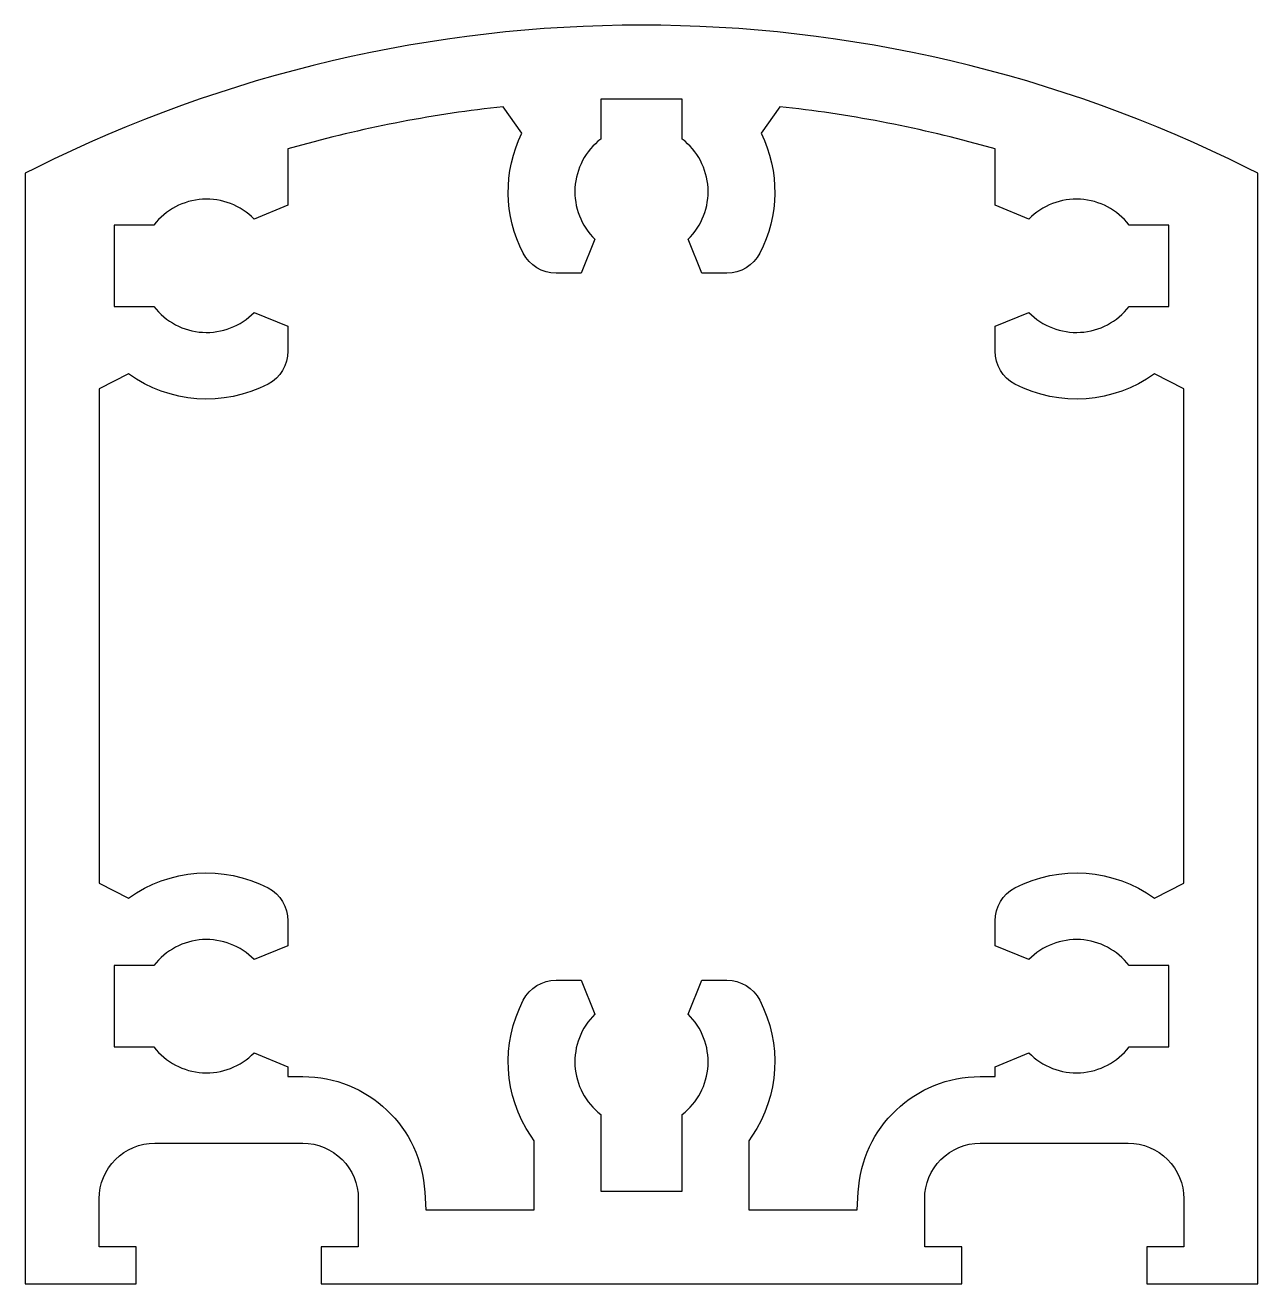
# Model space of a CAD drawing. Extents: x 0 to 33.3, y 0 to 34.
import ezdxf

# ---------------------------------------------------------------- set-up
doc = ezdxf.new("R2010")
doc.units = 0
doc.layers.get('0').update_dxf_attribs({"linetype": 'CONTINUOUS'})

msp = doc.modelspace()

# ---------------------------------------------------------------- linework, layer by layer
for points in [[(0.277, 30.14), (0, 30.001), (0, 0), (3, 0), (3, 1), (2, 1), (2, 2.3, -0.414214), (3.5, 3.8), (7.5, 3.8, -0.414214), (9, 2.3), (9, 1), (8, 1), (8, 0), (25.3, 0), (25.3, 1), (24.3, 1), (24.3, 2.3, -0.414214), (25.8, 3.8), (29.8, 3.8, -0.414214), (31.3, 2.3), (31.3, 1), (30.3, 1), (30.3, 0), (33.3, 0), (33.3, 30.001), (33.023, 30.14, 0.235774)], [(7.468, 30.761), (7.1, 30.66), (7.1, 29.134), (6.185, 28.76, 0.455203), (3.475, 28.6), (2.4, 28.6), (2.4, 26.4), (3.475, 26.4, 0.455203), (6.185, 26.24), (7.1, 25.866), (7.1, 25.193, -0.279739), (6.562, 24.306, -0.283515), (2.793, 24.581), (2, 24.176), (2, 10.824), (2.793, 10.419, -0.283515), (6.562, 10.694, -0.279739), (7.1, 9.807), (7.1, 9.134), (6.185, 8.76, 0.455203), (3.475, 8.6), (2.4, 8.6), (2.4, 6.4), (3.475, 6.4, 0.455203), (6.185, 6.24), (7.1, 5.866), (7.1, 5.6), (7.5, 5.6, -0.398874), (10.795, 2.474), (10.82, 2), (13.75, 2), (13.75, 3.861), (13.665, 3.988, -0.274802), (13.456, 7.662, -0.279739), (14.343, 8.2), (15.016, 8.2), (15.39, 7.285, 0.455203), (15.55, 4.575), (15.55, 2.5), (17.75, 2.5), (17.75, 4.575, 0.455203), (17.91, 7.285), (18.284, 8.2), (18.957, 8.2, -0.279739), (19.844, 7.662, -0.274802), (19.635, 3.988), (19.55, 3.861), (19.55, 2), (22.48, 2), (22.505, 2.474, -0.398874), (25.8, 5.6), (26.2, 5.6), (26.2, 5.866), (27.115, 6.24, 0.455203), (29.825, 6.4), (30.9, 6.4), (30.9, 8.6), (29.825, 8.6, 0.455203), (27.115, 8.76), (26.2, 9.134), (26.2, 9.807, -0.279739), (26.738, 10.694, -0.283515), (30.507, 10.419), (31.3, 10.824), (31.3, 24.176), (30.507, 24.581, -0.283515), (26.738, 24.306, -0.279739), (26.2, 25.193), (26.2, 25.866), (27.115, 26.24, 0.455203), (29.825, 26.4), (30.9, 26.4), (30.9, 28.6), (29.825, 28.6, 0.455203), (27.115, 28.76), (26.2, 29.134), (26.2, 30.66), (25.832, 30.761, 0.040054), (20.387, 31.798), (19.884, 31.081, -0.237959), (19.844, 27.838, -0.279739), (18.957, 27.3), (18.284, 27.3), (17.91, 28.215, 0.455203), (17.75, 30.925), (17.75, 32), (15.55, 32), (15.55, 30.925, 0.455203), (15.39, 28.215), (15.016, 27.3), (14.343, 27.3, -0.279739), (13.456, 27.838, -0.237959), (13.416, 31.081), (12.913, 31.798, 0.040054)]]:
    msp.add_lwpolyline(points, format="xyb", close=True)

doc.saveas('drawing.dxf')
